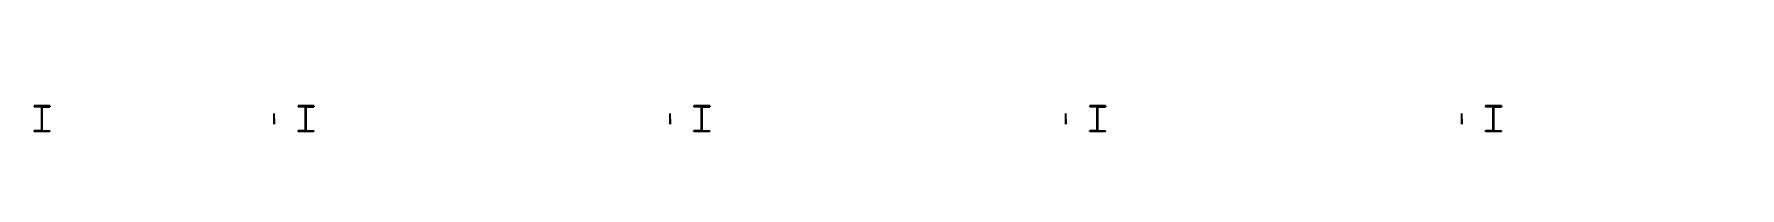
# Model space of a CAD drawing. Extents: x 0 to 768453, y -150 to 32537.
# Drawn here: x 199850 to 232169, y 3756 to 4537 of the extents above; entities that cross this region are included whole.
import ezdxf
from ezdxf.enums import TextEntityAlignment as Align

# ---------------------------------------------------------------- set-up
doc = ezdxf.new("R2010")
doc.units = 0

msp = doc.modelspace()

# ---------------------------------------------------------------- linework, layer by layer
at = {"layer": 'C1'}
for p, q in [((200150, 4244), (199850, 4244)), ((199850, 4244), (199850, 4226)), ((200150, 4244, 3330), (199850, 4244, 3330)), ((199850, 4244, 3330), (199850, 4226, 3330)), ((200150, 4244, 6460), (199850, 4244, 6460)), ((199850, 4244, 6460), (199850, 4226, 6460)), ((199994.5, 4226), (199850, 4226)), ((199994.5, 4226, 3330), (199850, 4226, 3330)), ((199994.5, 4226, 6460), (199850, 4226, 6460)), ((199994.5, 3774), (199994.5, 4226)), ((199994.5, 4226), (199994.5, 4226)), ((199994.5, 4226), (199994.5, 4226)), ((199994.5, 4226), (199994.5, 4226)), ((199994.5, 3774, 3330), (199994.5, 4226, 3330)), ((199994.5, 4226, 3330), (199994.5, 4226, 3330)), ((199994.5, 4226, 3330), (199994.5, 4226, 3330)), ((199994.5, 4226, 3330), (199994.5, 4226, 3330)), ((199994.5, 3774, 6460), (199994.5, 4226, 6460)), ((199994.5, 4226, 6460), (199994.5, 4226, 6460)), ((199994.5, 4226, 6460), (199994.5, 4226, 6460)), ((199994.5, 4226, 6460), (199994.5, 4226, 6460)), ((200005.5, 3774), (200005.5, 4226)), ((200005.5, 4226), (200005.5, 4226)), ((200005.5, 4226), (200005.5, 4226)), ((200005.5, 4226), (200005.5, 4226)), ((200005.5, 4226), (200150, 4226)), ((200005.5, 3774, 3330), (200005.5, 4226, 3330)), ((200005.5, 4226, 3330), (200005.5, 4226, 3330)), ((200005.5, 4226, 3330), (200005.5, 4226, 3330)), ((200005.5, 4226, 3330), (200005.5, 4226, 3330)), ((200005.5, 4226, 3330), (200150, 4226, 3330)), ((200005.5, 3774, 6460), (200005.5, 4226, 6460)), ((200005.5, 4226, 6460), (200005.5, 4226, 6460)), ((200005.5, 4226, 6460), (200005.5, 4226, 6460)), ((200005.5, 4226, 6460), (200005.5, 4226, 6460)), ((200005.5, 4226, 6460), (200150, 4226, 6460)), ((200150, 4244), (200150, 4226)), ((200150, 4244, 3330), (200150, 4226, 3330)), ((200150, 4244, 6460), (200150, 4226, 6460)), ((205150, 4244), (204850, 4244)), ((204850, 4244), (204850, 4226)), ((205150, 4244, 3330), (204850, 4244, 3330)), ((204850, 4244, 3330), (204850, 4226, 3330)), ((205150, 4244, 6460), (204850, 4244, 6460)), ((204850, 4244, 6460), (204850, 4226, 6460)), ((204994.5, 4226), (204850, 4226)), ((204994.5, 4226, 3330), (204850, 4226, 3330)), ((204994.5, 4226, 6460), (204850, 4226, 6460)), ((204994.5, 3774), (204994.5, 4226)), ((204994.5, 4226), (204994.5, 4226)), ((204994.5, 4226), (204994.5, 4226)), ((204994.5, 4226), (204994.5, 4226)), ((204994.5, 3774, 3330), (204994.5, 4226, 3330)), ((204994.5, 4226, 3330), (204994.5, 4226, 3330)), ((204994.5, 4226, 3330), (204994.5, 4226, 3330)), ((204994.5, 4226, 3330), (204994.5, 4226, 3330)), ((204994.5, 3774, 6460), (204994.5, 4226, 6460)), ((204994.5, 4226, 6460), (204994.5, 4226, 6460)), ((204994.5, 4226, 6460), (204994.5, 4226, 6460)), ((204994.5, 4226, 6460), (204994.5, 4226, 6460)), ((205005.5, 3774), (205005.5, 4226)), ((205005.5, 4226), (205005.5, 4226)), ((205005.5, 4226), (205005.5, 4226)), ((205005.5, 4226), (205005.5, 4226)), ((205005.5, 4226), (205150, 4226)), ((205005.5, 3774, 3330), (205005.5, 4226, 3330)), ((205005.5, 4226, 3330), (205005.5, 4226, 3330)), ((205005.5, 4226, 3330), (205005.5, 4226, 3330)), ((205005.5, 4226, 3330), (205005.5, 4226, 3330)), ((205005.5, 4226, 3330), (205150, 4226, 3330)), ((205005.5, 3774, 6460), (205005.5, 4226, 6460)), ((205005.5, 4226, 6460), (205005.5, 4226, 6460)), ((205005.5, 4226, 6460), (205005.5, 4226, 6460)), ((205005.5, 4226, 6460), (205005.5, 4226, 6460)), ((205005.5, 4226, 6460), (205150, 4226, 6460)), ((205150, 4244), (205150, 4226)), ((205150, 4244, 3330), (205150, 4226, 3330)), ((205150, 4244, 6460), (205150, 4226, 6460)), ((212650, 4244), (212350, 4244)), ((212350, 4244), (212350, 4226)), ((212650, 4244, 3330), (212350, 4244, 3330)), ((212350, 4244, 3330), (212350, 4226, 3330)), ((212650, 4244, 6460), (212350, 4244, 6460)), ((212350, 4244, 6460), (212350, 4226, 6460)), ((212494.5, 4226), (212350, 4226)), ((212494.5, 4226, 3330), (212350, 4226, 3330)), ((212494.5, 4226, 6460), (212350, 4226, 6460)), ((212494.5, 3774), (212494.5, 4226)), ((212494.5, 4226), (212494.5, 4226)), ((212494.5, 4226), (212494.5, 4226)), ((212494.5, 4226), (212494.5, 4226)), ((212494.5, 3774, 3330), (212494.5, 4226, 3330)), ((212494.5, 4226, 3330), (212494.5, 4226, 3330)), ((212494.5, 4226, 3330), (212494.5, 4226, 3330)), ((212494.5, 4226, 3330), (212494.5, 4226, 3330)), ((212494.5, 3774, 6460), (212494.5, 4226, 6460)), ((212494.5, 4226, 6460), (212494.5, 4226, 6460)), ((212494.5, 4226, 6460), (212494.5, 4226, 6460)), ((212494.5, 4226, 6460), (212494.5, 4226, 6460)), ((212505.5, 3774), (212505.5, 4226)), ((212505.5, 4226), (212505.5, 4226)), ((212505.5, 4226), (212505.5, 4226)), ((212505.5, 4226), (212505.5, 4226)), ((212505.5, 4226), (212650, 4226)), ((212505.5, 3774, 3330), (212505.5, 4226, 3330)), ((212505.5, 4226, 3330), (212505.5, 4226, 3330)), ((212505.5, 4226, 3330), (212505.5, 4226, 3330)), ((212505.5, 4226, 3330), (212505.5, 4226, 3330)), ((212505.5, 4226, 3330), (212650, 4226, 3330)), ((212505.5, 3774, 6460), (212505.5, 4226, 6460)), ((212505.5, 4226, 6460), (212505.5, 4226, 6460)), ((212505.5, 4226, 6460), (212505.5, 4226, 6460)), ((212505.5, 4226, 6460), (212505.5, 4226, 6460)), ((212505.5, 4226, 6460), (212650, 4226, 6460)), ((212650, 4244), (212650, 4226)), ((212650, 4244, 3330), (212650, 4226, 3330)), ((212650, 4244, 6460), (212650, 4226, 6460)), ((220150, 4244), (219850, 4244)), ((219850, 4244), (219850, 4226)), ((220150, 4244, 3330), (219850, 4244, 3330)), ((219850, 4244, 3330), (219850, 4226, 3330)), ((220150, 4244, 6460), (219850, 4244, 6460)), ((219850, 4244, 6460), (219850, 4226, 6460)), ((219994.5, 4226), (219850, 4226)), ((219994.5, 4226, 3330), (219850, 4226, 3330)), ((219994.5, 4226, 6460), (219850, 4226, 6460)), ((219994.5, 3774), (219994.5, 4226)), ((219994.5, 4226), (219994.5, 4226)), ((219994.5, 4226), (219994.5, 4226)), ((219994.5, 4226), (219994.5, 4226)), ((219994.5, 3774, 3330), (219994.5, 4226, 3330)), ((219994.5, 4226, 3330), (219994.5, 4226, 3330)), ((219994.5, 4226, 3330), (219994.5, 4226, 3330)), ((219994.5, 4226, 3330), (219994.5, 4226, 3330)), ((219994.5, 3774, 6460), (219994.5, 4226, 6460)), ((219994.5, 4226, 6460), (219994.5, 4226, 6460)), ((219994.5, 4226, 6460), (219994.5, 4226, 6460)), ((219994.5, 4226, 6460), (219994.5, 4226, 6460)), ((220005.5, 3774), (220005.5, 4226)), ((220005.5, 4226), (220005.5, 4226)), ((220005.5, 4226), (220005.5, 4226)), ((220005.5, 4226), (220005.5, 4226)), ((220005.5, 4226), (220150, 4226)), ((220005.5, 3774, 3330), (220005.5, 4226, 3330)), ((220005.5, 4226, 3330), (220005.5, 4226, 3330)), ((220005.5, 4226, 3330), (220005.5, 4226, 3330)), ((220005.5, 4226, 3330), (220005.5, 4226, 3330)), ((220005.5, 4226, 3330), (220150, 4226, 3330)), ((220005.5, 3774, 6460), (220005.5, 4226, 6460)), ((220005.5, 4226, 6460), (220005.5, 4226, 6460)), ((220005.5, 4226, 6460), (220005.5, 4226, 6460)), ((220005.5, 4226, 6460), (220005.5, 4226, 6460)), ((220005.5, 4226, 6460), (220150, 4226, 6460)), ((220150, 4244), (220150, 4226)), ((220150, 4244, 3330), (220150, 4226, 3330)), ((220150, 4244, 6460), (220150, 4226, 6460)), ((227650, 4244), (227350, 4244)), ((227350, 4244), (227350, 4226)), ((227650, 4244, 3330), (227350, 4244, 3330)), ((227350, 4244, 3330), (227350, 4226, 3330)), ((227650, 4244, 6460), (227350, 4244, 6460)), ((227350, 4244, 6460), (227350, 4226, 6460)), ((227494.5, 4226), (227350, 4226)), ((227494.5, 4226, 3330), (227350, 4226, 3330)), ((227494.5, 4226, 6460), (227350, 4226, 6460)), ((227494.5, 3774), (227494.5, 4226)), ((227494.5, 4226), (227494.5, 4226)), ((227494.5, 4226), (227494.5, 4226)), ((227494.5, 4226), (227494.5, 4226)), ((227494.5, 3774, 3330), (227494.5, 4226, 3330)), ((227494.5, 4226, 3330), (227494.5, 4226, 3330)), ((227494.5, 4226, 3330), (227494.5, 4226, 3330)), ((227494.5, 4226, 3330), (227494.5, 4226, 3330)), ((227494.5, 3774, 6460), (227494.5, 4226, 6460)), ((227494.5, 4226, 6460), (227494.5, 4226, 6460)), ((227494.5, 4226, 6460), (227494.5, 4226, 6460)), ((227494.5, 4226, 6460), (227494.5, 4226, 6460)), ((227505.5, 3774), (227505.5, 4226)), ((227505.5, 4226), (227505.5, 4226)), ((227505.5, 4226), (227505.5, 4226)), ((227505.5, 4226), (227505.5, 4226)), ((227505.5, 4226), (227650, 4226)), ((227505.5, 3774, 3330), (227505.5, 4226, 3330)), ((227505.5, 4226, 3330), (227505.5, 4226, 3330)), ((227505.5, 4226, 3330), (227505.5, 4226, 3330)), ((227505.5, 4226, 3330), (227505.5, 4226, 3330)), ((227505.5, 4226, 3330), (227650, 4226, 3330)), ((227505.5, 3774, 6460), (227505.5, 4226, 6460)), ((227505.5, 4226, 6460), (227505.5, 4226, 6460)), ((227505.5, 4226, 6460), (227505.5, 4226, 6460)), ((227505.5, 4226, 6460), (227505.5, 4226, 6460)), ((227505.5, 4226, 6460), (227650, 4226, 6460)), ((227650, 4244), (227650, 4226)), ((227650, 4244, 3330), (227650, 4226, 3330)), ((227650, 4244, 6460), (227650, 4226, 6460)), ((199994.5, 3774), (199850, 3774)), ((199850, 3756), (199850, 3774)), ((199994.5, 3774, 3330), (199850, 3774, 3330)), ((199850, 3756, 3330), (199850, 3774, 3330)), ((199994.5, 3774, 6460), (199850, 3774, 6460)), ((199850, 3756, 6460), (199850, 3774, 6460)), ((200150, 3756), (199850, 3756)), ((200150, 3756, 3330), (199850, 3756, 3330)), ((200150, 3756, 6460), (199850, 3756, 6460)), ((199994.5, 3774), (199994.5, 3774)), ((199994.5, 3774), (199994.5, 3774)), ((199994.5, 3774), (199994.5, 3774)), ((199994.5, 3774, 3330), (199994.5, 3774, 3330)), ((199994.5, 3774, 3330), (199994.5, 3774, 3330)), ((199994.5, 3774, 3330), (199994.5, 3774, 3330)), ((199994.5, 3774, 6460), (199994.5, 3774, 6460)), ((199994.5, 3774, 6460), (199994.5, 3774, 6460)), ((199994.5, 3774, 6460), (199994.5, 3774, 6460)), ((200005.5, 3774), (200005.5, 3774)), ((200005.5, 3774), (200005.5, 3774)), ((200005.5, 3774), (200005.5, 3774)), ((200005.5, 3774), (200150, 3774)), ((200005.5, 3774, 3330), (200005.5, 3774, 3330)), ((200005.5, 3774, 3330), (200005.5, 3774, 3330)), ((200005.5, 3774, 3330), (200005.5, 3774, 3330)), ((200005.5, 3774, 3330), (200150, 3774, 3330)), ((200005.5, 3774, 6460), (200005.5, 3774, 6460)), ((200005.5, 3774, 6460), (200005.5, 3774, 6460)), ((200005.5, 3774, 6460), (200005.5, 3774, 6460)), ((200005.5, 3774, 6460), (200150, 3774, 6460)), ((200150, 3756), (200150, 3774)), ((200150, 3756, 3330), (200150, 3774, 3330)), ((200150, 3756, 6460), (200150, 3774, 6460)), ((204994.5, 3774), (204850, 3774)), ((204850, 3756), (204850, 3774)), ((204994.5, 3774, 3330), (204850, 3774, 3330)), ((204850, 3756, 3330), (204850, 3774, 3330)), ((204994.5, 3774, 6460), (204850, 3774, 6460)), ((204850, 3756, 6460), (204850, 3774, 6460)), ((205150, 3756), (204850, 3756)), ((205150, 3756, 3330), (204850, 3756, 3330)), ((205150, 3756, 6460), (204850, 3756, 6460)), ((204994.5, 3774), (204994.5, 3774)), ((204994.5, 3774), (204994.5, 3774)), ((204994.5, 3774), (204994.5, 3774)), ((204994.5, 3774, 3330), (204994.5, 3774, 3330)), ((204994.5, 3774, 3330), (204994.5, 3774, 3330)), ((204994.5, 3774, 3330), (204994.5, 3774, 3330)), ((204994.5, 3774, 6460), (204994.5, 3774, 6460)), ((204994.5, 3774, 6460), (204994.5, 3774, 6460)), ((204994.5, 3774, 6460), (204994.5, 3774, 6460)), ((205005.5, 3774), (205005.5, 3774)), ((205005.5, 3774), (205005.5, 3774)), ((205005.5, 3774), (205005.5, 3774)), ((205005.5, 3774), (205150, 3774)), ((205005.5, 3774, 3330), (205005.5, 3774, 3330)), ((205005.5, 3774, 3330), (205005.5, 3774, 3330)), ((205005.5, 3774, 3330), (205005.5, 3774, 3330)), ((205005.5, 3774, 3330), (205150, 3774, 3330)), ((205005.5, 3774, 6460), (205005.5, 3774, 6460)), ((205005.5, 3774, 6460), (205005.5, 3774, 6460)), ((205005.5, 3774, 6460), (205005.5, 3774, 6460)), ((205005.5, 3774, 6460), (205150, 3774, 6460)), ((205150, 3756), (205150, 3774)), ((205150, 3756, 3330), (205150, 3774, 3330)), ((205150, 3756, 6460), (205150, 3774, 6460)), ((212494.5, 3774), (212350, 3774)), ((212350, 3756), (212350, 3774)), ((212494.5, 3774, 3330), (212350, 3774, 3330)), ((212350, 3756, 3330), (212350, 3774, 3330)), ((212494.5, 3774, 6460), (212350, 3774, 6460)), ((212350, 3756, 6460), (212350, 3774, 6460)), ((212650, 3756), (212350, 3756)), ((212650, 3756, 3330), (212350, 3756, 3330)), ((212650, 3756, 6460), (212350, 3756, 6460)), ((212494.5, 3774), (212494.5, 3774)), ((212494.5, 3774), (212494.5, 3774)), ((212494.5, 3774), (212494.5, 3774)), ((212494.5, 3774, 3330), (212494.5, 3774, 3330)), ((212494.5, 3774, 3330), (212494.5, 3774, 3330)), ((212494.5, 3774, 3330), (212494.5, 3774, 3330)), ((212494.5, 3774, 6460), (212494.5, 3774, 6460)), ((212494.5, 3774, 6460), (212494.5, 3774, 6460)), ((212494.5, 3774, 6460), (212494.5, 3774, 6460)), ((212505.5, 3774), (212505.5, 3774)), ((212505.5, 3774), (212505.5, 3774)), ((212505.5, 3774), (212505.5, 3774)), ((212505.5, 3774), (212650, 3774)), ((212505.5, 3774, 3330), (212505.5, 3774, 3330)), ((212505.5, 3774, 3330), (212505.5, 3774, 3330)), ((212505.5, 3774, 3330), (212505.5, 3774, 3330)), ((212505.5, 3774, 3330), (212650, 3774, 3330)), ((212505.5, 3774, 6460), (212505.5, 3774, 6460)), ((212505.5, 3774, 6460), (212505.5, 3774, 6460)), ((212505.5, 3774, 6460), (212505.5, 3774, 6460)), ((212505.5, 3774, 6460), (212650, 3774, 6460)), ((212650, 3756), (212650, 3774)), ((212650, 3756, 3330), (212650, 3774, 3330)), ((212650, 3756, 6460), (212650, 3774, 6460)), ((219994.5, 3774), (219850, 3774)), ((219850, 3756), (219850, 3774)), ((219994.5, 3774, 3330), (219850, 3774, 3330)), ((219850, 3756, 3330), (219850, 3774, 3330)), ((219994.5, 3774, 6460), (219850, 3774, 6460)), ((219850, 3756, 6460), (219850, 3774, 6460)), ((220150, 3756), (219850, 3756)), ((220150, 3756, 3330), (219850, 3756, 3330)), ((220150, 3756, 6460), (219850, 3756, 6460)), ((219994.5, 3774), (219994.5, 3774)), ((219994.5, 3774), (219994.5, 3774)), ((219994.5, 3774), (219994.5, 3774)), ((219994.5, 3774, 3330), (219994.5, 3774, 3330)), ((219994.5, 3774, 3330), (219994.5, 3774, 3330)), ((219994.5, 3774, 3330), (219994.5, 3774, 3330)), ((219994.5, 3774, 6460), (219994.5, 3774, 6460)), ((219994.5, 3774, 6460), (219994.5, 3774, 6460)), ((219994.5, 3774, 6460), (219994.5, 3774, 6460)), ((220005.5, 3774), (220005.5, 3774)), ((220005.5, 3774), (220005.5, 3774)), ((220005.5, 3774), (220005.5, 3774)), ((220005.5, 3774), (220150, 3774)), ((220005.5, 3774, 3330), (220005.5, 3774, 3330)), ((220005.5, 3774, 3330), (220005.5, 3774, 3330)), ((220005.5, 3774, 3330), (220005.5, 3774, 3330)), ((220005.5, 3774, 3330), (220150, 3774, 3330)), ((220005.5, 3774, 6460), (220005.5, 3774, 6460)), ((220005.5, 3774, 6460), (220005.5, 3774, 6460)), ((220005.5, 3774, 6460), (220005.5, 3774, 6460)), ((220005.5, 3774, 6460), (220150, 3774, 6460)), ((220150, 3756), (220150, 3774)), ((220150, 3756, 3330), (220150, 3774, 3330)), ((220150, 3756, 6460), (220150, 3774, 6460)), ((227494.5, 3774), (227350, 3774)), ((227350, 3756), (227350, 3774)), ((227494.5, 3774, 3330), (227350, 3774, 3330)), ((227350, 3756, 3330), (227350, 3774, 3330)), ((227494.5, 3774, 6460), (227350, 3774, 6460)), ((227350, 3756, 6460), (227350, 3774, 6460)), ((227650, 3756), (227350, 3756)), ((227650, 3756, 3330), (227350, 3756, 3330)), ((227650, 3756, 6460), (227350, 3756, 6460)), ((227494.5, 3774), (227494.5, 3774)), ((227494.5, 3774), (227494.5, 3774)), ((227494.5, 3774), (227494.5, 3774)), ((227494.5, 3774, 3330), (227494.5, 3774, 3330)), ((227494.5, 3774, 3330), (227494.5, 3774, 3330)), ((227494.5, 3774, 3330), (227494.5, 3774, 3330)), ((227494.5, 3774, 6460), (227494.5, 3774, 6460)), ((227494.5, 3774, 6460), (227494.5, 3774, 6460)), ((227494.5, 3774, 6460), (227494.5, 3774, 6460)), ((227505.5, 3774), (227505.5, 3774)), ((227505.5, 3774), (227505.5, 3774)), ((227505.5, 3774), (227505.5, 3774)), ((227505.5, 3774), (227650, 3774)), ((227505.5, 3774, 3330), (227505.5, 3774, 3330)), ((227505.5, 3774, 3330), (227505.5, 3774, 3330)), ((227505.5, 3774, 3330), (227505.5, 3774, 3330)), ((227505.5, 3774, 3330), (227650, 3774, 3330)), ((227505.5, 3774, 6460), (227505.5, 3774, 6460)), ((227505.5, 3774, 6460), (227505.5, 3774, 6460)), ((227505.5, 3774, 6460), (227505.5, 3774, 6460)), ((227505.5, 3774, 6460), (227650, 3774, 6460)), ((227650, 3756), (227650, 3774)), ((227650, 3756, 3330), (227650, 3774, 3330)), ((227650, 3756, 6460), (227650, 3774, 6460))]:
    msp.add_line(p, q, dxfattribs=at)
at = {"layer": 'G41', "extrusion": (-1, 0, 0)}
for p, q in [((211900, 3900, 3530), (211900, 4100, 3530)), ((211900, 3900, 3130), (211900, 4100, 3130)), ((211900, 4006, 3508), (211900, 4100, 3508)), ((211900, 4100, 3530), (211900, 4100, 3508)), ((211900, 4006, 3152), (211900, 4100, 3152)), ((211900, 4100, 3130), (211900, 4100, 3152)), ((211900, 3900, 6660), (211900, 4100, 6660)), ((211900, 3900, 6260), (211900, 4100, 6260)), ((211900, 4006, 6638), (211900, 4100, 6638)), ((211900, 4100, 6660), (211900, 4100, 6638)), ((211900, 4006, 6282), (211900, 4100, 6282)), ((211900, 4100, 6260), (211900, 4100, 6282)), ((211900, 3900, 9790), (211900, 4100, 9790)), ((211900, 3900, 9390), (211900, 4100, 9390)), ((211900, 4006, 9768), (211900, 4100, 9768)), ((211900, 4100, 9790), (211900, 4100, 9768)), ((211900, 4006, 9412), (211900, 4100, 9412)), ((211900, 4100, 9390), (211900, 4100, 9412)), ((211900, 4006, 3152), (211900, 4006, 3508)), ((211900, 4006, 3152), (211900, 4006, 3152)), ((211900, 4006, 3508), (211900, 4006, 3508)), ((211900, 4006, 3152), (211900, 4006, 3152)), ((211900, 4006, 3508), (211900, 4006, 3508)), ((211900, 4006, 3152), (211900, 4006, 3152)), ((211900, 4006, 3508), (211900, 4006, 3508)), ((211900, 4006, 6282), (211900, 4006, 6638)), ((211900, 4006, 6282), (211900, 4006, 6282)), ((211900, 4006, 6638), (211900, 4006, 6638)), ((211900, 4006, 6282), (211900, 4006, 6282)), ((211900, 4006, 6638), (211900, 4006, 6638)), ((211900, 4006, 6282), (211900, 4006, 6282)), ((211900, 4006, 6638), (211900, 4006, 6638)), ((211900, 4006, 9412), (211900, 4006, 9768)), ((211900, 4006, 9412), (211900, 4006, 9412)), ((211900, 4006, 9768), (211900, 4006, 9768)), ((211900, 4006, 9412), (211900, 4006, 9412)), ((211900, 4006, 9768), (211900, 4006, 9768)), ((211900, 4006, 9412), (211900, 4006, 9412)), ((211900, 4006, 9768), (211900, 4006, 9768)), ((211900, 3994, 3152), (211900, 3994, 3508)), ((211900, 3994, 3508), (211900, 3994, 3508)), ((211900, 3994, 3152), (211900, 3994, 3152)), ((211900, 3994, 3508), (211900, 3994, 3508)), ((211900, 3994, 3152), (211900, 3994, 3152)), ((211900, 3994, 3508), (211900, 3994, 3508)), ((211900, 3994, 3152), (211900, 3994, 3152)), ((211900, 3994, 3508), (211900, 3900, 3508)), ((211900, 3994, 3152), (211900, 3900, 3152)), ((211900, 3994, 6282), (211900, 3994, 6638)), ((211900, 3994, 6638), (211900, 3994, 6638)), ((211900, 3994, 6282), (211900, 3994, 6282)), ((211900, 3994, 6638), (211900, 3994, 6638)), ((211900, 3994, 6282), (211900, 3994, 6282)), ((211900, 3994, 6638), (211900, 3994, 6638)), ((211900, 3994, 6282), (211900, 3994, 6282)), ((211900, 3994, 6638), (211900, 3900, 6638)), ((211900, 3994, 6282), (211900, 3900, 6282)), ((211900, 3994, 9412), (211900, 3994, 9768)), ((211900, 3994, 9768), (211900, 3994, 9768)), ((211900, 3994, 9412), (211900, 3994, 9412)), ((211900, 3994, 9768), (211900, 3994, 9768)), ((211900, 3994, 9412), (211900, 3994, 9412)), ((211900, 3994, 9768), (211900, 3994, 9768)), ((211900, 3994, 9412), (211900, 3994, 9412)), ((211900, 3994, 9768), (211900, 3900, 9768)), ((211900, 3994, 9412), (211900, 3900, 9412)), ((211900, 3900, 3530), (211900, 3900, 3508)), ((211900, 3900, 3130), (211900, 3900, 3152)), ((211900, 3900, 6660), (211900, 3900, 6638)), ((211900, 3900, 6260), (211900, 3900, 6282)), ((211900, 3900, 9790), (211900, 3900, 9768)), ((211900, 3900, 9390), (211900, 3900, 9412)), ((219400, 3900, 3530), (219400, 4100, 3530)), ((219400, 3900, 3130), (219400, 4100, 3130)), ((219400, 4006, 3508), (219400, 4100, 3508)), ((219400, 4100, 3530), (219400, 4100, 3508)), ((219400, 4006, 3152), (219400, 4100, 3152)), ((219400, 4100, 3130), (219400, 4100, 3152)), ((219400, 3900, 6660), (219400, 4100, 6660)), ((219400, 3900, 6260), (219400, 4100, 6260)), ((219400, 4006, 6638), (219400, 4100, 6638)), ((219400, 4100, 6660), (219400, 4100, 6638)), ((219400, 4006, 6282), (219400, 4100, 6282)), ((219400, 4100, 6260), (219400, 4100, 6282)), ((219400, 3900, 9790), (219400, 4100, 9790)), ((219400, 3900, 9390), (219400, 4100, 9390)), ((219400, 4006, 9768), (219400, 4100, 9768)), ((219400, 4100, 9790), (219400, 4100, 9768)), ((219400, 4006, 9412), (219400, 4100, 9412)), ((219400, 4100, 9390), (219400, 4100, 9412)), ((219400, 4006, 3152), (219400, 4006, 3508)), ((219400, 4006, 3152), (219400, 4006, 3152)), ((219400, 4006, 3508), (219400, 4006, 3508)), ((219400, 4006, 3152), (219400, 4006, 3152)), ((219400, 4006, 3508), (219400, 4006, 3508)), ((219400, 4006, 3152), (219400, 4006, 3152)), ((219400, 4006, 3508), (219400, 4006, 3508)), ((219400, 4006, 6282), (219400, 4006, 6638)), ((219400, 4006, 6282), (219400, 4006, 6282)), ((219400, 4006, 6638), (219400, 4006, 6638)), ((219400, 4006, 6282), (219400, 4006, 6282)), ((219400, 4006, 6638), (219400, 4006, 6638)), ((219400, 4006, 6282), (219400, 4006, 6282)), ((219400, 4006, 6638), (219400, 4006, 6638)), ((219400, 4006, 9412), (219400, 4006, 9768)), ((219400, 4006, 9412), (219400, 4006, 9412)), ((219400, 4006, 9768), (219400, 4006, 9768)), ((219400, 4006, 9412), (219400, 4006, 9412)), ((219400, 4006, 9768), (219400, 4006, 9768)), ((219400, 4006, 9412), (219400, 4006, 9412)), ((219400, 4006, 9768), (219400, 4006, 9768)), ((219400, 3994, 3152), (219400, 3994, 3508)), ((219400, 3994, 3508), (219400, 3994, 3508)), ((219400, 3994, 3152), (219400, 3994, 3152)), ((219400, 3994, 3508), (219400, 3994, 3508)), ((219400, 3994, 3152), (219400, 3994, 3152)), ((219400, 3994, 3508), (219400, 3994, 3508)), ((219400, 3994, 3152), (219400, 3994, 3152)), ((219400, 3994, 3508), (219400, 3900, 3508)), ((219400, 3994, 3152), (219400, 3900, 3152)), ((219400, 3994, 6282), (219400, 3994, 6638)), ((219400, 3994, 6638), (219400, 3994, 6638)), ((219400, 3994, 6282), (219400, 3994, 6282)), ((219400, 3994, 6638), (219400, 3994, 6638)), ((219400, 3994, 6282), (219400, 3994, 6282)), ((219400, 3994, 6638), (219400, 3994, 6638)), ((219400, 3994, 6282), (219400, 3994, 6282)), ((219400, 3994, 6638), (219400, 3900, 6638)), ((219400, 3994, 6282), (219400, 3900, 6282)), ((219400, 3994, 9412), (219400, 3994, 9768)), ((219400, 3994, 9768), (219400, 3994, 9768)), ((219400, 3994, 9412), (219400, 3994, 9412)), ((219400, 3994, 9768), (219400, 3994, 9768)), ((219400, 3994, 9412), (219400, 3994, 9412)), ((219400, 3994, 9768), (219400, 3994, 9768)), ((219400, 3994, 9412), (219400, 3994, 9412)), ((219400, 3994, 9768), (219400, 3900, 9768)), ((219400, 3994, 9412), (219400, 3900, 9412)), ((219400, 3900, 3530), (219400, 3900, 3508)), ((219400, 3900, 3130), (219400, 3900, 3152)), ((219400, 3900, 6660), (219400, 3900, 6638)), ((219400, 3900, 6260), (219400, 3900, 6282)), ((219400, 3900, 9790), (219400, 3900, 9768)), ((219400, 3900, 9390), (219400, 3900, 9412)), ((226900, 3900, 3530), (226900, 4100, 3530)), ((226900, 3900, 3130), (226900, 4100, 3130)), ((226900, 4006, 3508), (226900, 4100, 3508)), ((226900, 4100, 3530), (226900, 4100, 3508)), ((226900, 4006, 3152), (226900, 4100, 3152)), ((226900, 4100, 3130), (226900, 4100, 3152)), ((226900, 3900, 6660), (226900, 4100, 6660)), ((226900, 3900, 6260), (226900, 4100, 6260)), ((226900, 4006, 6638), (226900, 4100, 6638)), ((226900, 4100, 6660), (226900, 4100, 6638)), ((226900, 4006, 6282), (226900, 4100, 6282)), ((226900, 4100, 6260), (226900, 4100, 6282)), ((226900, 3900, 9790), (226900, 4100, 9790)), ((226900, 3900, 9390), (226900, 4100, 9390)), ((226900, 4006, 9768), (226900, 4100, 9768)), ((226900, 4100, 9790), (226900, 4100, 9768)), ((226900, 4006, 9412), (226900, 4100, 9412)), ((226900, 4100, 9390), (226900, 4100, 9412)), ((226900, 4006, 3152), (226900, 4006, 3508)), ((226900, 4006, 3152), (226900, 4006, 3152)), ((226900, 4006, 3508), (226900, 4006, 3508)), ((226900, 4006, 3152), (226900, 4006, 3152)), ((226900, 4006, 3508), (226900, 4006, 3508)), ((226900, 4006, 3152), (226900, 4006, 3152)), ((226900, 4006, 3508), (226900, 4006, 3508)), ((226900, 4006, 6282), (226900, 4006, 6638)), ((226900, 4006, 6282), (226900, 4006, 6282)), ((226900, 4006, 6638), (226900, 4006, 6638)), ((226900, 4006, 6282), (226900, 4006, 6282)), ((226900, 4006, 6638), (226900, 4006, 6638)), ((226900, 4006, 6282), (226900, 4006, 6282)), ((226900, 4006, 6638), (226900, 4006, 6638)), ((226900, 4006, 9412), (226900, 4006, 9768)), ((226900, 4006, 9412), (226900, 4006, 9412)), ((226900, 4006, 9768), (226900, 4006, 9768)), ((226900, 4006, 9412), (226900, 4006, 9412)), ((226900, 4006, 9768), (226900, 4006, 9768)), ((226900, 4006, 9412), (226900, 4006, 9412)), ((226900, 4006, 9768), (226900, 4006, 9768)), ((226900, 3994, 3152), (226900, 3994, 3508)), ((226900, 3994, 3508), (226900, 3994, 3508)), ((226900, 3994, 3152), (226900, 3994, 3152)), ((226900, 3994, 3508), (226900, 3994, 3508)), ((226900, 3994, 3152), (226900, 3994, 3152)), ((226900, 3994, 3508), (226900, 3994, 3508)), ((226900, 3994, 3152), (226900, 3994, 3152)), ((226900, 3994, 3508), (226900, 3900, 3508)), ((226900, 3994, 3152), (226900, 3900, 3152)), ((226900, 3994, 6282), (226900, 3994, 6638)), ((226900, 3994, 6638), (226900, 3994, 6638)), ((226900, 3994, 6282), (226900, 3994, 6282)), ((226900, 3994, 6638), (226900, 3994, 6638)), ((226900, 3994, 6282), (226900, 3994, 6282)), ((226900, 3994, 6638), (226900, 3994, 6638)), ((226900, 3994, 6282), (226900, 3994, 6282)), ((226900, 3994, 6638), (226900, 3900, 6638)), ((226900, 3994, 6282), (226900, 3900, 6282)), ((226900, 3994, 9412), (226900, 3994, 9768)), ((226900, 3994, 9768), (226900, 3994, 9768)), ((226900, 3994, 9412), (226900, 3994, 9412)), ((226900, 3994, 9768), (226900, 3994, 9768)), ((226900, 3994, 9412), (226900, 3994, 9412)), ((226900, 3994, 9768), (226900, 3994, 9768)), ((226900, 3994, 9412), (226900, 3994, 9412)), ((226900, 3994, 9768), (226900, 3900, 9768)), ((226900, 3994, 9412), (226900, 3900, 9412)), ((226900, 3900, 3530), (226900, 3900, 3508)), ((226900, 3900, 3130), (226900, 3900, 3152)), ((226900, 3900, 6660), (226900, 3900, 6638)), ((226900, 3900, 6260), (226900, 3900, 6282)), ((226900, 3900, 9790), (226900, 3900, 9768)), ((226900, 3900, 9390), (226900, 3900, 9412))]:
    msp.add_line(p, q, dxfattribs=at)
at = {"layer": 'G43', "extrusion": (-1, 0, 0)}
for p, q in [((204400, 3900, 3530), (204400, 4100, 3530)), ((204400, 3900, 3130), (204400, 4100, 3130)), ((204400, 4004, 3517), (204400, 4100, 3517)), ((204400, 4100, 3530), (204400, 4100, 3517)), ((204400, 4004, 3143), (204400, 4100, 3143)), ((204400, 4100, 3130), (204400, 4100, 3143)), ((204400, 3900, 6660), (204400, 4100, 6660)), ((204400, 3900, 6260), (204400, 4100, 6260)), ((204400, 4004, 6647), (204400, 4100, 6647)), ((204400, 4100, 6660), (204400, 4100, 6647)), ((204400, 4004, 6273), (204400, 4100, 6273)), ((204400, 4100, 6260), (204400, 4100, 6273)), ((204400, 3900, 9790), (204400, 4100, 9790)), ((204400, 3900, 9390), (204400, 4100, 9390)), ((204400, 4004, 9777), (204400, 4100, 9777)), ((204400, 4100, 9790), (204400, 4100, 9777)), ((204400, 4004, 9403), (204400, 4100, 9403)), ((204400, 4100, 9390), (204400, 4100, 9403)), ((204400, 4004, 3143), (204400, 4004, 3517)), ((204400, 4004, 3143), (204400, 4004, 3143)), ((204400, 4004, 3517), (204400, 4004, 3517)), ((204400, 4004, 3143), (204400, 4004, 3143)), ((204400, 4004, 3517), (204400, 4004, 3517)), ((204400, 4004, 3143), (204400, 4004, 3143)), ((204400, 4004, 3517), (204400, 4004, 3517)), ((204400, 4004, 6273), (204400, 4004, 6647)), ((204400, 4004, 6273), (204400, 4004, 6273)), ((204400, 4004, 6647), (204400, 4004, 6647)), ((204400, 4004, 6273), (204400, 4004, 6273)), ((204400, 4004, 6647), (204400, 4004, 6647)), ((204400, 4004, 6273), (204400, 4004, 6273)), ((204400, 4004, 6647), (204400, 4004, 6647)), ((204400, 4004, 9403), (204400, 4004, 9777)), ((204400, 4004, 9403), (204400, 4004, 9403)), ((204400, 4004, 9777), (204400, 4004, 9777)), ((204400, 4004, 9403), (204400, 4004, 9403)), ((204400, 4004, 9777), (204400, 4004, 9777)), ((204400, 4004, 9403), (204400, 4004, 9403)), ((204400, 4004, 9777), (204400, 4004, 9777)), ((204400, 3996, 3143), (204400, 3996, 3517)), ((204400, 3996, 3517), (204400, 3996, 3517)), ((204400, 3996, 3143), (204400, 3996, 3143)), ((204400, 3996, 3517), (204400, 3996, 3517)), ((204400, 3996, 3143), (204400, 3996, 3143)), ((204400, 3996, 3517), (204400, 3996, 3517)), ((204400, 3996, 3143), (204400, 3996, 3143)), ((204400, 3996, 3517), (204400, 3900, 3517)), ((204400, 3996, 3143), (204400, 3900, 3143)), ((204400, 3996, 6273), (204400, 3996, 6647)), ((204400, 3996, 6647), (204400, 3996, 6647)), ((204400, 3996, 6273), (204400, 3996, 6273)), ((204400, 3996, 6647), (204400, 3996, 6647)), ((204400, 3996, 6273), (204400, 3996, 6273)), ((204400, 3996, 6647), (204400, 3996, 6647)), ((204400, 3996, 6273), (204400, 3996, 6273)), ((204400, 3996, 6647), (204400, 3900, 6647)), ((204400, 3996, 6273), (204400, 3900, 6273)), ((204400, 3996, 9403), (204400, 3996, 9777)), ((204400, 3996, 9777), (204400, 3996, 9777)), ((204400, 3996, 9403), (204400, 3996, 9403)), ((204400, 3996, 9777), (204400, 3996, 9777)), ((204400, 3996, 9403), (204400, 3996, 9403)), ((204400, 3996, 9777), (204400, 3996, 9777)), ((204400, 3996, 9403), (204400, 3996, 9403)), ((204400, 3996, 9777), (204400, 3900, 9777)), ((204400, 3996, 9403), (204400, 3900, 9403)), ((204400, 3900, 3530), (204400, 3900, 3517)), ((204400, 3900, 3130), (204400, 3900, 3143)), ((204400, 3900, 6660), (204400, 3900, 6647)), ((204400, 3900, 6260), (204400, 3900, 6273)), ((204400, 3900, 9790), (204400, 3900, 9777)), ((204400, 3900, 9390), (204400, 3900, 9403))]:
    msp.add_line(p, q, dxfattribs=at)

# ---------------------------------------------------------------- texts
at = {"layer": 'C1', "extrusion": (0, -1, 0)}
for p in [(200536.8, 1665, -4536.8), (200536.8, 4895, -4536.8), (200536.8, 8025, -4536.8), (205536.8, 1665, -4536.8), (205536.8, 4895, -4536.8), (205536.8, 8025, -4536.8), (213036.8, 1665, -4536.8), (213036.8, 4895, -4536.8), (213036.8, 8025, -4536.8), (220536.8, 1665, -4536.8), (220536.8, 4895, -4536.8), (220536.8, 8025, -4536.8), (228036.8, 1665, -4536.8), (228036.8, 4895, -4536.8), (228036.8, 8025, -4536.8)]:
    msp.add_text('C1', height=400, dxfattribs=at).set_placement(p, align=Align.BOTTOM_CENTER)
at = {"layer": 'G41', "extrusion": (0, -1, 0)}
for p in [(209190, 3330, -4440), (209190, 6460, -4440), (209190, 9590, -4440), (216690, 3330, -4440), (216690, 6460, -4440), (216690, 9590, -4440), (224190, 3330, -4440), (224190, 6460, -4440), (224190, 9590, -4440), (231690, 3330, -4440), (231690, 6460, -4440), (231690, 9590, -4440)]:
    msp.add_text('G41', height=400, dxfattribs=at).set_placement(p, align=Align.BOTTOM_CENTER)
at = {"layer": 'G43', "extrusion": (0, -1, 0)}
for p in [(202940, 3330, -4440), (202940, 6460, -4440), (202940, 9590, -4440)]:
    msp.add_text('G43', height=400, dxfattribs=at).set_placement(p, align=Align.BOTTOM_CENTER)

doc.saveas('drawing.dxf')
